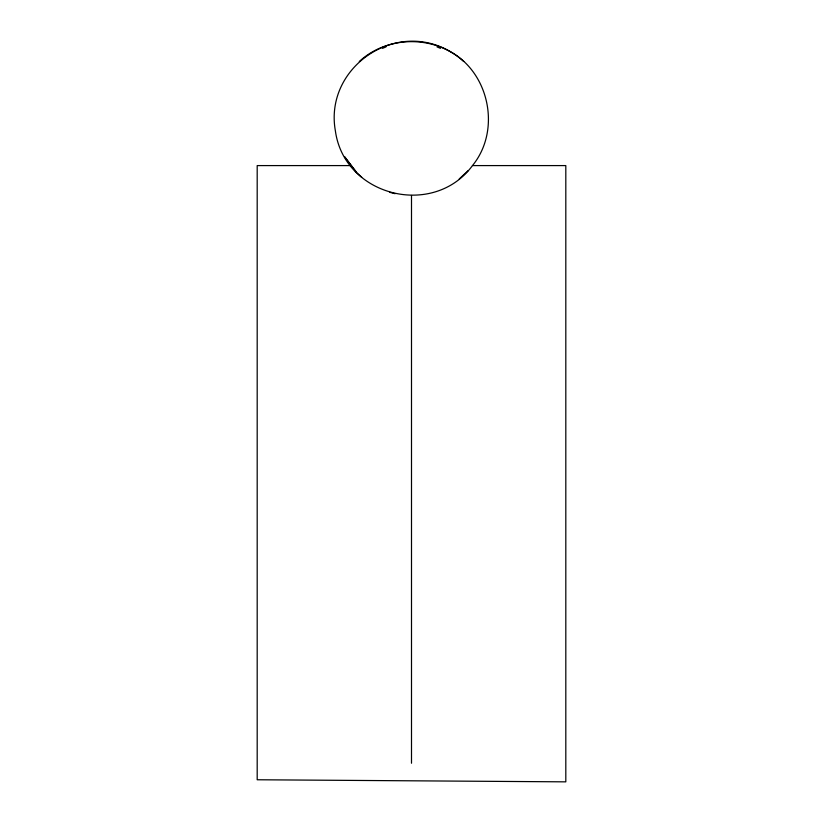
<?xml version="1.0" encoding="UTF-8"?>
<svg xmlns="http://www.w3.org/2000/svg" width="823" height="823" viewBox="0 0 823 823"><rect width="100%" height="100%" fill="white"/><g stroke="black" fill="none" stroke-linecap="round" stroke-linejoin="round"><path stroke-width="1.23" d="M472.474 165.588C501.084 130.651 489.747 73.093 450.078 51.489C394.423 18.97 324.097 68.319 335.383 130.898C344.426 196.574 433.67 218.373 472.474 165.588L565.812 165.588L565.812 781.85L257.188 779.762L257.188 165.588L350.526 165.588M459.224 178.93L468.318 170.505M359.281 61.509C387.818 35.08 435.192 34.998 463.719 61.509M382.52 48.341L385.977 46.911M389.763 192.335L395.102 193.703M437.023 46.911L440.48 48.341M361.698 177.243L356.945 172.861L344.683 156.884L356.153 172.069M411.5 195.463L411.5 763.24"/></g></svg>
